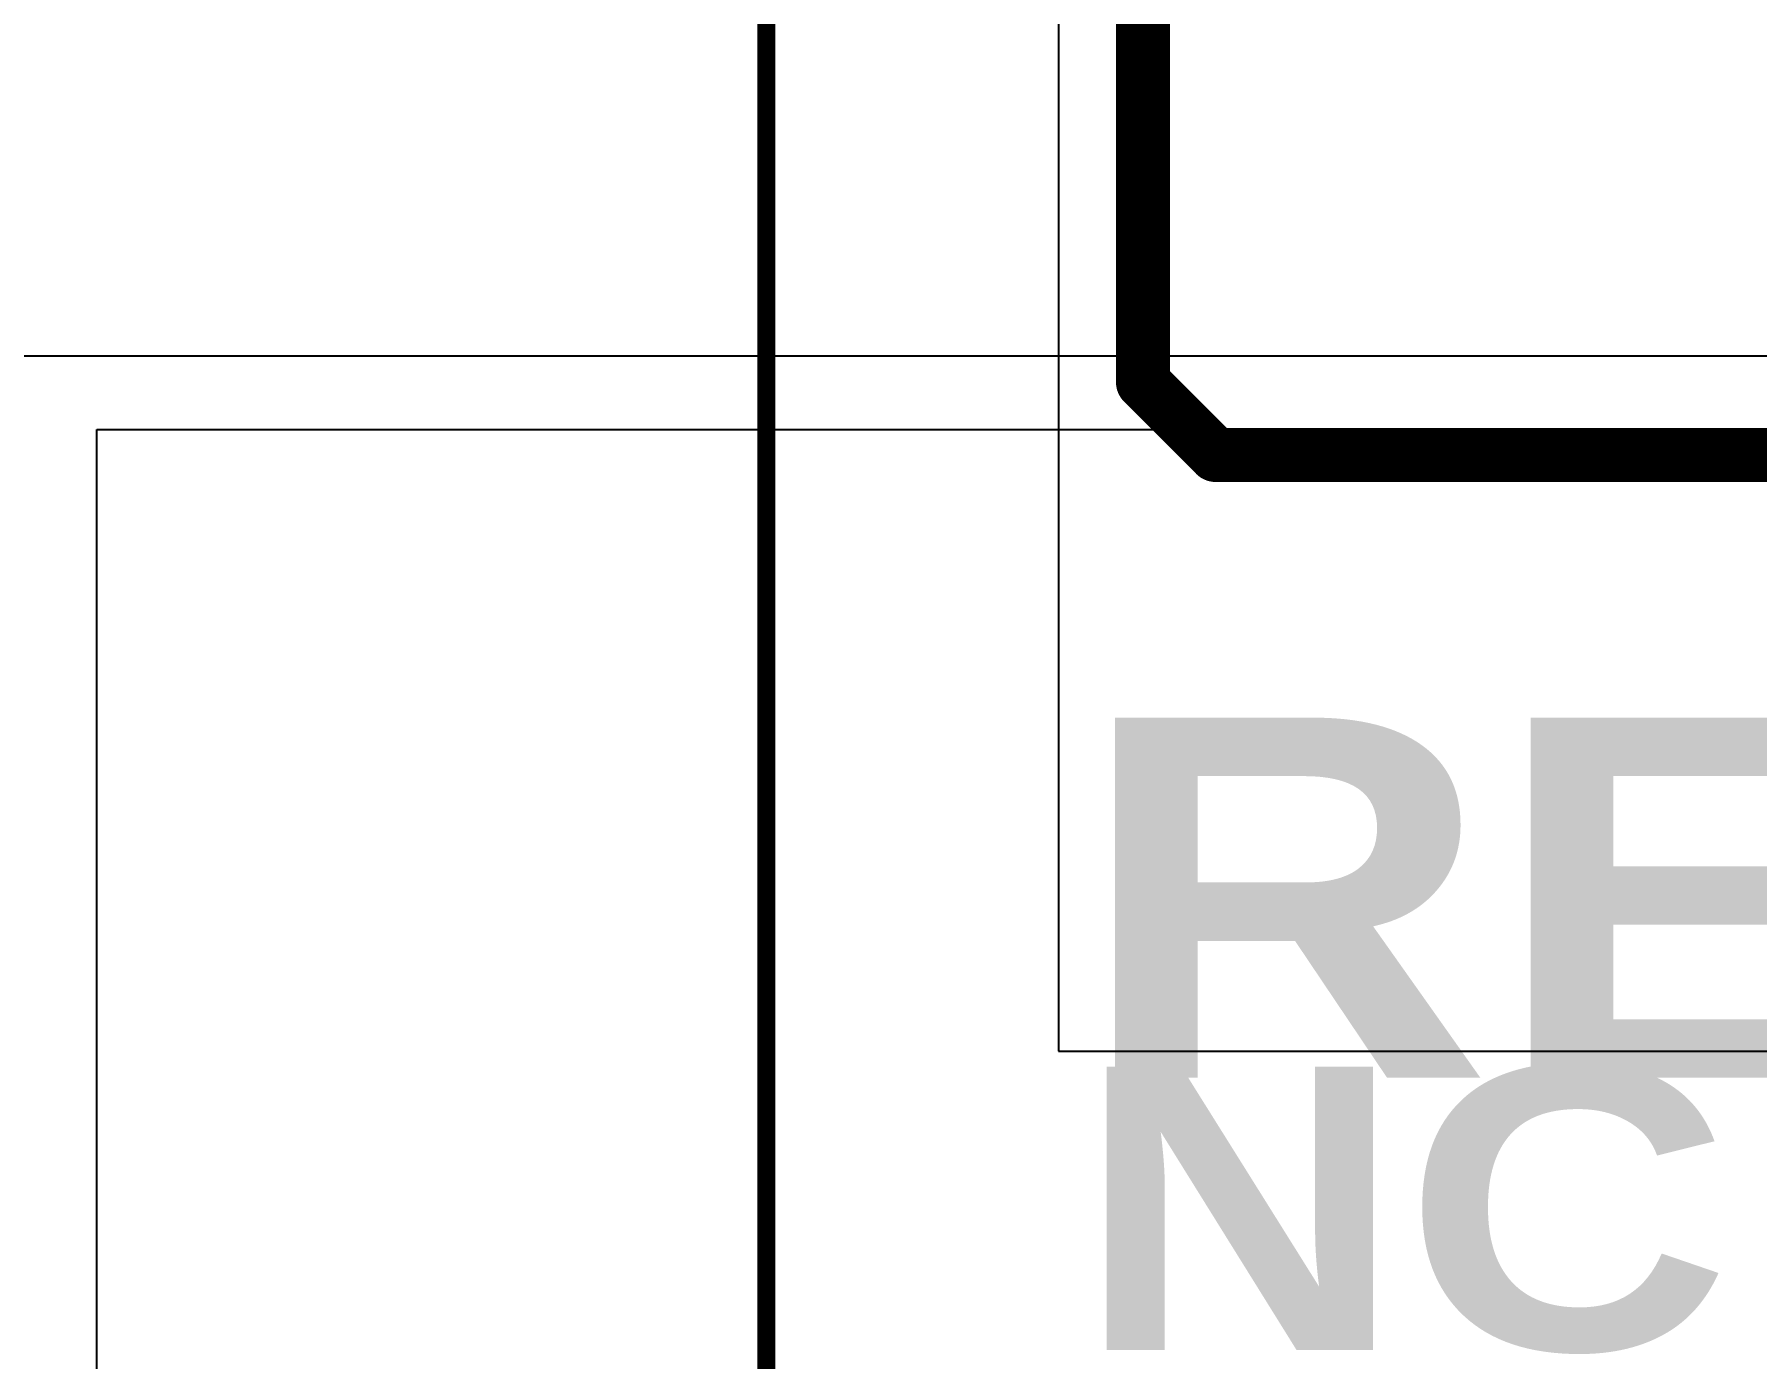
# Model space of a CAD drawing. Header units: inches. Extents: x -5 to 5328, y -4 to 5281.
# Drawn here: x 53.26 to 65.41, y 6.63 to 15.98 of the extents above; entities that cross this region are included whole.
import ezdxf

# ---------------------------------------------------------------- set-up
doc = ezdxf.new("R2010")
doc.units = ezdxf.units.IN
for name, color, linetype in [('Bottom Layer', 5, 'Continuous'), ('Layer 2', 76, 'Continuous'), ('Top Overlay', 2, 'Continuous')]:
    doc.layers.add(name, color=color, linetype=linetype)
doc.styles.add('Arial Black_Bold', font='', dxfattribs={"height": 0.2})
doc.styles.get('Arial Black_Bold').set_extended_font_data('Arial Black', bold=True)

# ---------------------------------------------------------------- blocks, each defined once
blk = doc.blocks.new('G6RN_1_DC24_124')
at = {"layer": 'Top Overlay'}
blk.add_lwpolyline([(5.08, -14.123, 0.127, 0.127, 0), (5.08, 14.377, 0.127, 0.127, 0)], format="xyseb", dxfattribs=at)

msp = doc.modelspace()

# ---------------------------------------------------------------- linework, layer by layer
at = {"layer": 'Bottom Layer'}
for p, q in [((67.836, 13.709), (53.18, 13.709)), ((53.698, -0.556), (53.698, 13.191)), ((53.698, 13.191), (67.836, 13.191))]:
    msp.add_line(p, q, dxfattribs=at)
at = {"layer": 'Layer 2'}
for p, q in [((60.485, 38.929), (60.485, 8.804)), ((60.485, 8.804), (67.212, 8.804))]:
    msp.add_line(p, q, dxfattribs=at)
for points in [[(61.081, 13.524, 0.381, 0.381, 0), (61.081, 22.656, 0.381, 0.381, 0)], [(61.081, 13.524, 0.381, 0.381, 0), (61.592, 13.012, 0.381, 0.381, 0)], [(61.592, 13.012, 0.381, 0.381, 0), (67.124, 13.012, 0.381, 0.381, 0)]]:
    msp.add_lwpolyline(points, format="xyseb", dxfattribs=at)
for points in [[(60.986, 13.524, 0.191, 0.191, 1), (61.176, 13.524, 0.191, 0.191, 1)], [(60.986, 13.524, 0.191, 0.191, 1), (61.176, 13.524, 0.191, 0.191, 1)], [(61.497, 13.012, 0.191, 0.191, 1), (61.688, 13.012, 0.191, 0.191, 1)], [(61.497, 13.012, 0.191, 0.191, 1), (61.688, 13.012, 0.191, 0.191, 1)]]:
    msp.add_lwpolyline(points, format="xyseb", close=True, dxfattribs=at)

# ---------------------------------------------------------------- block references
msp.add_blockref('G6RN_1_DC24_124', (53.342, 10.807))

# ---------------------------------------------------------------- texts
at = {"layer": 'Top Overlay', "style": 'Arial Black_Bold'}
for s, height, p in [('RELAY - 1', 2.54, (60.611, 8.618)), ('NC', 2, (60.611, 6.695))]:
    msp.add_text(s, height=height, rotation=360, dxfattribs=at).set_placement(p)

doc.saveas('drawing.dxf')
